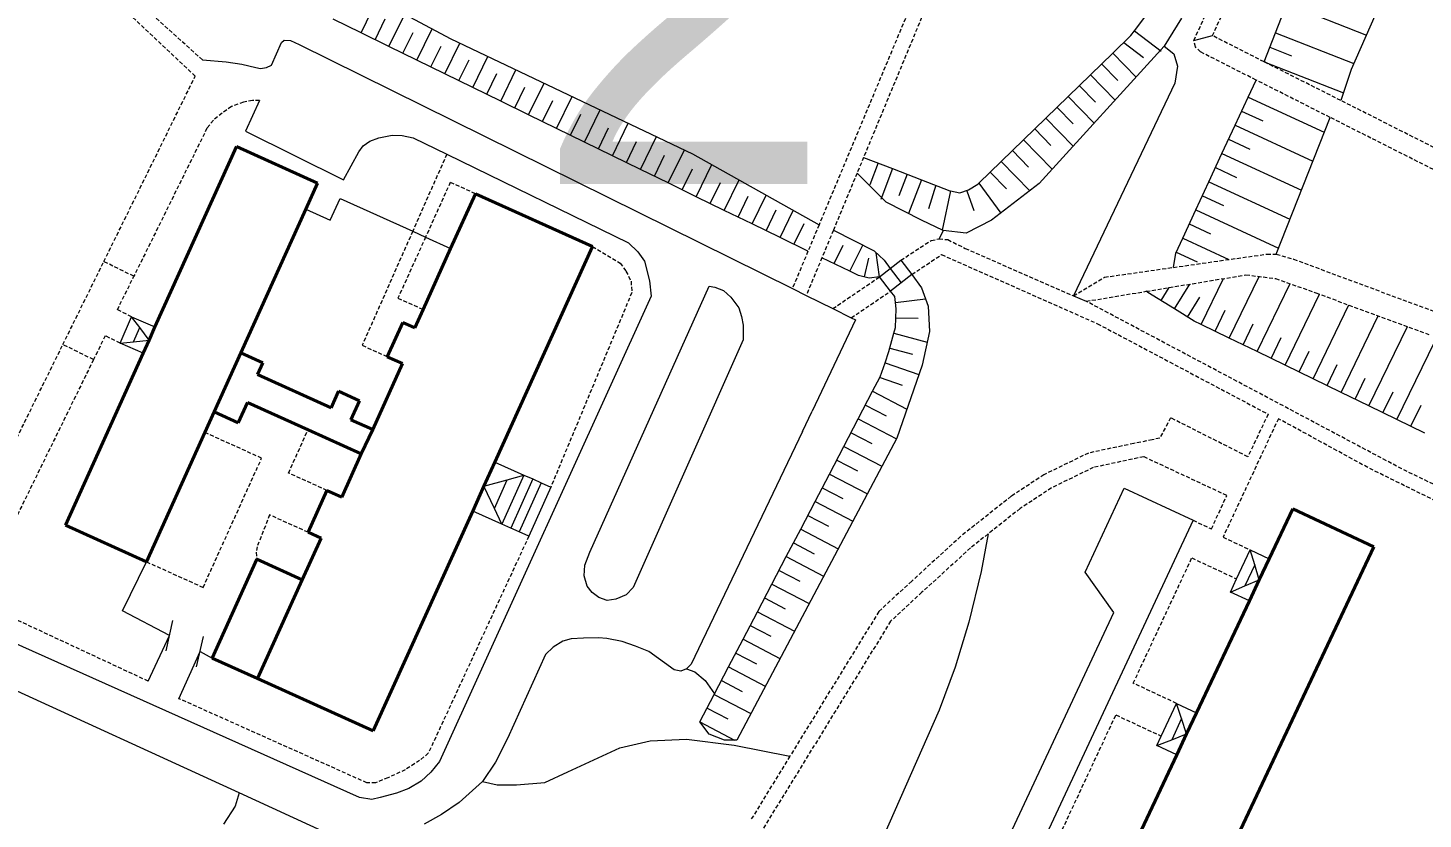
# Model space of a CAD drawing. Extents: x 1000 to 4000, y -5000 to -1000.
# Drawn here: x 2147.1 to 2326.7, y -2793.9 to -2692.1 of the extents above; entities that cross this region are included whole.
import ezdxf

# ---------------------------------------------------------------- set-up
doc = ezdxf.new("R2010")
doc.units = 0
doc.header["$MEASUREMENT"] = 0
doc.linetypes.add('DASHED', pattern=[0.75, 0.5, -0.25])
for name, color, linetype in [('11', 7, 'CONTINUOUS'), ('24', 7, 'CONTINUOUS'), ('25', 7, 'CONTINUOUS'), ('37', 7, 'CONTINUOUS'), ('40', 7, 'CONTINUOUS'), ('6', 7, 'CONTINUOUS'), ('7', 7, 'CONTINUOUS'), ('границы команд_1', 10, 'CONTINUOUS')]:
    doc.layers.add(name, color=color, linetype=linetype)
doc.styles.get("Standard").update_dxf_attribs({"font": 'txt', "height": 0.2})

msp = doc.modelspace()

# ---------------------------------------------------------------- linework, layer by layer
at = {"layer": '11', "color": 253, "linetype": 'Continuous', "lineweight": 0}
for p, q in [((2186.05, -2716.8), (2187.31, -2714.02)), ((2187.31, -2714.02), (2196.65, -2718.24)), ((2182.91, -2715.38), (2186.05, -2716.8)), ((2196.65, -2718.24), (2198.31, -2718.99)), ((2198.31, -2718.99), (2201.53, -2720.45)), ((2159.29, -2767.08), (2162.39, -2760.77)), ((2165.36, -2770.27), (2159.29, -2767.08)), ((2164.91, -2772.22), (2165.8, -2768.32)), ((2168.84, -2774.29), (2169.74, -2770.39)), ((2169.29, -2772.34), (2170.84, -2773.16))]:
    msp.add_line(p, q, dxfattribs=at)
at = {"layer": '24', "color": 253, "linetype": 'DASHED', "lineweight": 0}
for p, q in [((2266.4, -2675.64), (2248.93, -2717.42)), ((2268.17, -2676.2), (2254.66, -2708.73)), ((2169.6, -2696.19), (2148.28, -2676.99)), ((2168.67, -2698.28), (2147.58, -2678.48)), ((2297.16, -2693.68), (2300.14, -2687.17)), ((2299.55, -2693.07), (2302.73, -2686.15)), ((2297.35, -2694.51), (2297.16, -2693.68)), ((2306.19, -2696.43), (2299.55, -2693.07)), ((2298, -2695.16), (2297.35, -2694.51)), ((2305.16, -2698.78), (2298, -2695.16)), ((2316.06, -2701.41), (2306.19, -2696.43)), ((2156.91, -2722.14), (2168.67, -2698.28)), ((2314.68, -2703.59), (2305.16, -2698.78)), ((2174.87, -2701.64), (2173.34, -2702.2)), ((2176.03, -2701.41), (2174.87, -2701.64)), ((2176.94, -2701.41), (2176.03, -2701.41)), ((2345.45, -2716.26), (2316.06, -2701.41)), ((2172.13, -2703.03), (2171.01, -2703.96)), ((2173.34, -2702.2), (2172.13, -2703.03)), ((2170.18, -2704.99), (2160.77, -2724.04)), ((2171.01, -2703.96), (2170.18, -2704.99)), ((2344.71, -2718.75), (2314.68, -2703.59)), ((2201.03, -2708.34), (2196.65, -2718.24)), ((2254.66, -2708.73), (2253.82, -2710.76)), ((2201.49, -2711.95), (2198.31, -2718.99)), ((2204.72, -2713.41), (2201.49, -2711.95)), ((2253.82, -2710.76), (2250.77, -2718.12)), ((2248.93, -2717.42), (2247.51, -2720.82)), ((2196.65, -2718.24), (2190.15, -2732.92)), ((2198.31, -2718.99), (2194.75, -2726.85)), ((2250.77, -2718.12), (2249.3, -2721.64)), ((2259.45, -2721.97), (2263.36, -2719.41)), ((2263.36, -2719.41), (2264.38, -2719.23)), ((2264.38, -2719.23), (2265.5, -2719.32)), ((2265.5, -2719.32), (2267.73, -2720.44)), ((2219.77, -2720.22), (2223.35, -2722.33)), ((2247.51, -2720.82), (2245.5, -2725.62)), ((2260.88, -2723.8), (2264.69, -2721.25)), ((2264.69, -2721.25), (2284.76, -2730.14)), ((2267.73, -2720.44), (2281.66, -2726.57)), ((2294.53, -2722.89), (2306.55, -2721.18)), ((2306.55, -2721.18), (2307.76, -2721.18)), ((2307.76, -2721.18), (2309.99, -2721.83)), ((2151.64, -2732.82), (2156.91, -2722.14)), ((2160.77, -2724.04), (2156.91, -2722.14)), ((2223.35, -2722.33), (2224.09, -2723.36)), ((2249.3, -2721.64), (2247.28, -2726.51)), ((2285.66, -2724.15), (2294.53, -2722.89)), ((2309.99, -2721.83), (2338.2, -2732.33)), ((2158.65, -2728.34), (2160.77, -2724.04)), ((2224.09, -2723.36), (2224.74, -2724.66)), ((2224.74, -2724.66), (2224.84, -2726.14)), ((2250.7, -2728.2), (2256.71, -2724.11)), ((2281.66, -2726.57), (2285.66, -2724.15)), ((2291.03, -2725.97), (2303.86, -2723.85)), ((2303.86, -2723.85), (2307.67, -2724.32)), ((2307.67, -2724.32), (2312.87, -2726.18)), ((2224.84, -2726.14), (2214.42, -2751.16)), ((2253.08, -2729.38), (2258.14, -2725.94)), ((2283.31, -2727.25), (2291.03, -2725.97)), ((2312.87, -2726.18), (2327.38, -2731.52)), ((2160.49, -2729.25), (2158.65, -2728.34)), ((2194.75, -2726.85), (2197.98, -2728.3)), ((2323.91, -2748.82), (2283.31, -2727.25)), ((2284.76, -2730.14), (2306.71, -2741.78)), ((2157.09, -2731.7), (2155.58, -2734.76)), ((2159.01, -2732.64), (2157.09, -2731.7)), ((2136.1, -2764.36), (2151.64, -2732.82)), ((2155.58, -2734.76), (2151.64, -2732.82)), ((2190.15, -2732.92), (2193.37, -2734.38)), ((2155.58, -2734.76), (2140.38, -2765.78)), ((2294.17, -2742.25), (2292.77, -2744.86)), ((2304.11, -2747.27), (2294.17, -2742.25)), ((2308.03, -2742.36), (2300.91, -2757.61)), ((2306.71, -2741.78), (2304.11, -2747.27)), ((2319.53, -2748.64), (2308.03, -2742.36)), ((2177.21, -2747.44), (2169.91, -2744.14)), ((2180.67, -2749.35), (2183.19, -2743.78)), ((2289.43, -2745.55), (2283.59, -2746.78)), ((2291.8, -2745.08), (2289.43, -2745.55)), ((2292.77, -2744.86), (2291.8, -2745.08)), ((2169.69, -2764.07), (2177.21, -2747.44)), ((2283.59, -2746.78), (2277.87, -2749.57)), ((2290.71, -2747.26), (2284.22, -2748.64)), ((2301.4, -2752.25), (2290.71, -2747.26)), ((2185.62, -2751.59), (2180.67, -2749.35)), ((2277.87, -2749.57), (2273.66, -2752.35)), ((2284.22, -2748.64), (2278.84, -2751.27)), ((2336.37, -2756.96), (2319.53, -2748.64)), ((2377.21, -2774.74), (2323.91, -2748.82)), ((2278.84, -2751.27), (2274.8, -2753.93)), ((2273.66, -2752.35), (2267.15, -2757.51)), ((2299.41, -2756.54), (2301.4, -2752.25)), ((2178.24, -2754.74), (2176.63, -2758.84)), ((2183.19, -2756.98), (2178.24, -2754.74)), ((2274.8, -2753.93), (2270.69, -2757.19)), ((2297.05, -2755.44), (2299.41, -2756.54)), ((2270.69, -2757.19), (2268.42, -2759)), ((2176.63, -2758.84), (2176.49, -2759.54)), ((2211.59, -2757.48), (2198.66, -2785.41)), ((2267.15, -2757.51), (2260.85, -2763.27)), ((2268.42, -2759), (2262.16, -2764.7)), ((2300.91, -2757.61), (2304.41, -2759.24)), ((2162.39, -2760.77), (2169.69, -2764.07)), ((2176.49, -2759.54), (2176.59, -2760.45)), ((2289.36, -2776.4), (2296.89, -2760.28)), ((2296.89, -2760.28), (2302.66, -2762.98)), ((2260.85, -2763.27), (2256.62, -2767.17)), ((2162.62, -2776.14), (2140.38, -2765.78)), ((2262.16, -2764.7), (2258.14, -2768.42)), ((2256.62, -2767.17), (2245.19, -2785.78)), ((2258.14, -2768.42), (2241.77, -2795.06)), ((2294.93, -2779), (2289.36, -2776.4)), ((2190.76, -2789.22), (2166.58, -2778.39)), ((2279.59, -2796.61), (2287.12, -2780.48)), ((2287.12, -2780.48), (2292.97, -2783.21)), ((2198.66, -2785.41), (2197.54, -2786.34)), ((2245.19, -2785.78), (2240.12, -2794.03)), ((2195.69, -2787.55), (2193.46, -2788.57)), ((2197.54, -2786.34), (2195.69, -2787.55)), ((2191.88, -2789.22), (2190.76, -2789.22)), ((2193.46, -2788.57), (2191.88, -2789.22))]:
    msp.add_line(p, q, dxfattribs=at)
at = {"layer": '24', "color": 253, "linetype": 'Continuous', "lineweight": 0}
for p, q in [((2178.49, -2696.86), (2179.79, -2693.93)), ((2179.79, -2693.93), (2180.12, -2693.65)), ((2180.12, -2693.65), (2180.91, -2693.7)), ((2180.91, -2693.7), (2182.05, -2694.19)), ((2182.05, -2694.19), (2245.5, -2725.62)), ((2297.16, -2693.68), (2299.55, -2693.07)), ((2169.6, -2696.19), (2172.66, -2696.42)), ((2172.66, -2696.42), (2174.66, -2696.74)), ((2174.66, -2696.74), (2176.45, -2697.18)), ((2176.45, -2697.18), (2177.08, -2697.3)), ((2177.08, -2697.3), (2177.84, -2697.18)), ((2177.84, -2697.18), (2178.49, -2696.86)), ((2176.94, -2701.41), (2175.13, -2705.38)), ((2175.13, -2705.38), (2187.76, -2711.63)), ((2190.27, -2707.26), (2191.15, -2706.66)), ((2191.15, -2706.66), (2192.31, -2706.2)), ((2192.31, -2706.2), (2193.99, -2705.87)), ((2193.99, -2705.87), (2195.29, -2705.92)), ((2195.29, -2705.92), (2196.73, -2706.24)), ((2196.73, -2706.24), (2201.03, -2708.34)), ((2187.76, -2711.63), (2189.71, -2708.01)), ((2189.71, -2708.01), (2190.27, -2707.26)), ((2201.03, -2708.34), (2224.43, -2719.75)), ((2224.43, -2719.75), (2225.63, -2720.91)), ((2225.63, -2720.91), (2226.47, -2722.08)), ((2226.47, -2722.08), (2227.12, -2724.61)), ((2227.12, -2724.61), (2227.35, -2726.61)), ((2227.35, -2726.61), (2200.1, -2786.47)), ((2219.46, -2759.53), (2234.79, -2725.32)), ((2234.79, -2725.32), (2235.53, -2725.42)), ((2235.53, -2725.42), (2236.65, -2725.88)), ((2236.65, -2725.88), (2237.58, -2726.72)), ((2237.58, -2726.72), (2238.6, -2728.11)), ((2245.5, -2725.62), (2247.28, -2726.51)), ((2247.28, -2726.51), (2250.7, -2728.2)), ((2281.66, -2726.57), (2283.31, -2727.25)), ((2238.6, -2728.11), (2238.97, -2729.23)), ((2250.7, -2728.2), (2253.08, -2729.38)), ((2238.97, -2729.23), (2239.16, -2730.34)), ((2239.16, -2730.34), (2239.16, -2732.2)), ((2253.64, -2729.66), (2248.04, -2741.38)), ((2253.08, -2729.38), (2253.64, -2729.66)), ((2239.16, -2732.2), (2225.03, -2764.09)), ((2246.79, -2743.99), (2248.04, -2741.38)), ((2246.79, -2743.99), (2232.46, -2773.94)), ((2283.16, -2762.09), (2288.19, -2751.3)), ((2288.19, -2751.3), (2297.05, -2755.44)), ((2297.05, -2755.44), (2256.64, -2842.04)), ((2218.81, -2761.21), (2219.46, -2759.53)), ((2218.72, -2762.6), (2218.81, -2761.21)), ((2219.09, -2763.9), (2218.72, -2762.6)), ((2286.88, -2767.28), (2283.16, -2762.09)), ((2219.74, -2764.74), (2219.09, -2763.9)), ((2225.03, -2764.09), (2224.11, -2765.02)), ((2220.58, -2765.39), (2219.74, -2764.74)), ((2221.69, -2765.76), (2220.58, -2765.39)), ((2222.8, -2765.58), (2221.69, -2765.76)), ((2224.11, -2765.02), (2222.8, -2765.58)), ((2174.31, -2790.52), (2122.31, -2766.67)), ((2249.96, -2846.18), (2286.88, -2767.28)), ((2189.79, -2791.11), (2142.5, -2769.93)), ((2162.62, -2776.14), (2165.36, -2770.27)), ((2215.95, -2770.99), (2214.74, -2771.78)), ((2217.02, -2770.71), (2215.95, -2770.99)), ((2218.64, -2770.62), (2217.02, -2770.71)), ((2220.55, -2770.57), (2218.64, -2770.62)), ((2221.62, -2770.66), (2220.55, -2770.57)), ((2223.61, -2771.04), (2221.62, -2770.66)), ((2225.33, -2771.64), (2223.61, -2771.04)), ((2227.01, -2772.34), (2225.33, -2771.64)), ((2166.58, -2778.39), (2169.29, -2772.34)), ((2213.72, -2772.71), (2208.85, -2783.5)), ((2214.74, -2771.78), (2213.72, -2772.71)), ((2230.3, -2774.66), (2227.01, -2772.34)), ((2231.14, -2774.85), (2230.3, -2774.66)), ((2231.88, -2774.57), (2231.14, -2774.85)), ((2232.46, -2773.94), (2231.88, -2774.57)), ((2208.85, -2783.5), (2207.32, -2786.57)), ((2200.1, -2786.47), (2198.99, -2787.86)), ((2207.32, -2786.57), (2205.64, -2789.03)), ((2197.73, -2789.02), (2196.15, -2789.95)), ((2198.99, -2787.86), (2197.73, -2789.02)), ((2205.64, -2789.03), (2202.62, -2791.73)), ((2185.59, -2795.69), (2174.31, -2790.52)), ((2191.37, -2791.35), (2189.79, -2791.11)), ((2192.48, -2791.11), (2191.37, -2791.35)), ((2194.57, -2790.56), (2192.48, -2791.11)), ((2196.15, -2789.95), (2194.57, -2790.56)), ((2202.62, -2791.73), (2200.35, -2793.31)), ((2200.35, -2793.31), (2198.12, -2794.52))]:
    msp.add_line(p, q, dxfattribs=at)
at = {"layer": '25', "color": 253, "linetype": 'Continuous', "lineweight": 0}
for p, q in [((2256.71, -2724.11), (2258.08, -2723.04)), ((2258.08, -2723.04), (2259.45, -2721.97)), ((2258.08, -2723.04), (2259.51, -2724.87)), ((2259.45, -2721.97), (2260.88, -2723.8)), ((2258.14, -2725.94), (2256.71, -2724.11)), ((2259.51, -2724.87), (2258.14, -2725.94)), ((2260.88, -2723.8), (2259.51, -2724.87))]:
    msp.add_line(p, q, dxfattribs=at)
at = {"layer": '37', "color": 253, "linetype": 'Continuous', "lineweight": 0}
for p, q in [((2181.79, -2682.91), (2201.54, -2693.48)), ((2190, -2692.71), (2192.09, -2688.43)), ((2307.65, -2692.71), (2309.11, -2688.98)), ((2309.11, -2688.98), (2319.35, -2692.99)), ((2193.6, -2694.47), (2195.62, -2690.32)), ((2289.5, -2692.45), (2291.11, -2690.33)), ((2295.57, -2690.8), (2293.34, -2694.42)), ((2320.45, -2690.51), (2317.39, -2697.42)), ((2190, -2692.71), (2186.41, -2690.95)), ((2191.8, -2693.59), (2193.12, -2690.89)), ((2195.39, -2695.34), (2196.71, -2692.65)), ((2197.19, -2696.22), (2199.15, -2692.21)), ((2289.06, -2693.03), (2289.5, -2692.45)), ((2289.5, -2692.45), (2292.94, -2695.06)), ((2193.6, -2694.47), (2190, -2692.71)), ((2198.99, -2697.1), (2200.3, -2694.41)), ((2200.78, -2697.98), (2202.71, -2694.04)), ((2201.54, -2693.48), (2232.66, -2708.26)), ((2293.34, -2694.42), (2277.26, -2712.09)), ((2286.71, -2695.31), (2289.06, -2693.03)), ((2288.14, -2693.93), (2290.68, -2695.86)), ((2306.19, -2696.43), (2307.65, -2692.71)), ((2307.65, -2692.71), (2317.73, -2696.66)), ((2197.19, -2696.22), (2193.6, -2694.47)), ((2200.78, -2697.98), (2197.19, -2696.22)), ((2202.58, -2698.86), (2203.9, -2696.16)), ((2204.38, -2699.74), (2206.32, -2695.76)), ((2283.85, -2698.1), (2286.71, -2695.31)), ((2286.71, -2695.31), (2289.72, -2698.4)), ((2306.92, -2694.57), (2309.71, -2695.66)), ((2204.38, -2699.74), (2200.78, -2697.98)), ((2206.17, -2700.61), (2207.49, -2697.92)), ((2207.97, -2701.49), (2209.94, -2697.47)), ((2285.28, -2696.7), (2287.37, -2698.86)), ((2306.19, -2696.43), (2316.39, -2700.43)), ((2317.39, -2697.42), (2316.06, -2701.41)), ((2207.97, -2701.49), (2204.38, -2699.74)), ((2209.77, -2702.37), (2211.09, -2699.68)), ((2211.56, -2703.25), (2213.55, -2699.19)), ((2280.98, -2700.89), (2283.85, -2698.1)), ((2282.41, -2699.49), (2284.5, -2701.64)), ((2283.85, -2698.1), (2287.02, -2701.36)), ((2304.14, -2700.97), (2305.16, -2698.78)), ((2211.56, -2703.25), (2207.97, -2701.49)), ((2213.36, -2704.13), (2214.68, -2701.43)), ((2215.16, -2705.01), (2217.16, -2700.9)), ((2278.11, -2703.68), (2280.98, -2700.89)), ((2280.98, -2700.89), (2284.32, -2704.33)), ((2302.46, -2704.6), (2304.14, -2700.97)), ((2304.14, -2700.97), (2313.92, -2705.51)), ((2215.16, -2705.01), (2211.56, -2703.25)), ((2216.95, -2705.89), (2218.27, -2703.19)), ((2218.75, -2706.76), (2220.78, -2702.62)), ((2279.54, -2702.28), (2281.64, -2704.43)), ((2303.3, -2702.79), (2306.02, -2704.05)), ((2218.75, -2706.76), (2215.16, -2705.01)), ((2220.55, -2707.64), (2221.86, -2704.95)), ((2222.34, -2708.52), (2224.39, -2704.34)), ((2275.24, -2706.47), (2278.11, -2703.68)), ((2276.68, -2705.07), (2278.77, -2707.22)), ((2278.11, -2703.68), (2281.63, -2707.29)), ((2300.77, -2708.23), (2302.46, -2704.6)), ((2302.46, -2704.6), (2312.45, -2709.24)), ((2307.76, -2721.18), (2314.68, -2703.59)), ((2222.34, -2708.52), (2218.75, -2706.76)), ((2224.14, -2709.4), (2225.46, -2706.7)), ((2225.94, -2710.28), (2228, -2706.05)), ((2272.38, -2709.25), (2275.24, -2706.47)), ((2275.24, -2706.47), (2278.93, -2710.26)), ((2301.61, -2706.41), (2304.34, -2707.68)), ((2225.94, -2710.28), (2222.34, -2708.52)), ((2227.74, -2711.16), (2229.05, -2708.46)), ((2229.53, -2712.03), (2231.62, -2707.77)), ((2232.66, -2708.26), (2248.93, -2717.42)), ((2254.66, -2708.73), (2258.39, -2710.18)), ((2273.81, -2707.86), (2275.9, -2710.01)), ((2299.09, -2711.86), (2300.77, -2708.23)), ((2300.77, -2708.23), (2310.99, -2712.97)), ((2229.53, -2712.03), (2225.94, -2710.28)), ((2231.33, -2712.91), (2232.65, -2710.22)), ((2233.12, -2713.79), (2235.14, -2709.66)), ((2256.53, -2709.45), (2255.45, -2712.25)), ((2258.39, -2710.18), (2256.86, -2714.14)), ((2258.39, -2710.18), (2262.12, -2711.62)), ((2269.51, -2712.04), (2272.38, -2709.25)), ((2272.38, -2709.25), (2276.05, -2713.03)), ((2299.93, -2710.04), (2302.65, -2711.31)), ((2233.12, -2713.79), (2229.53, -2712.03)), ((2234.92, -2714.67), (2236.24, -2711.97)), ((2236.72, -2715.55), (2238.64, -2711.63)), ((2257.57, -2714.5), (2253.82, -2710.76)), ((2260.26, -2710.9), (2259.18, -2713.7)), ((2262.12, -2711.62), (2260.44, -2715.97)), ((2262.12, -2711.62), (2265.74, -2713.02)), ((2263.97, -2712.33), (2263.03, -2715.35)), ((2268.16, -2712.92), (2269.36, -2712.18)), ((2269.36, -2712.18), (2269.51, -2712.04)), ((2269.51, -2712.04), (2272.33, -2715.9)), ((2270.94, -2710.65), (2273.03, -2712.8)), ((2277.26, -2712.09), (2271.13, -2716.83)), ((2297.41, -2715.49), (2299.09, -2711.86)), ((2299.09, -2711.86), (2309.52, -2716.7)), ((2236.72, -2715.55), (2233.12, -2713.79)), ((2238.51, -2716.43), (2239.83, -2713.73)), ((2240.31, -2717.3), (2242.13, -2713.59)), ((2265.86, -2713.04), (2264.77, -2718.11)), ((2265.74, -2713.02), (2265.86, -2713.04)), ((2265.86, -2713.04), (2267.04, -2713.3)), ((2267.04, -2713.3), (2268.16, -2712.92)), ((2267.94, -2713.06), (2268.85, -2715.57)), ((2298.25, -2713.67), (2300.97, -2714.93)), ((2240.31, -2717.3), (2236.72, -2715.55)), ((2242.11, -2718.18), (2243.43, -2715.49)), ((2243.91, -2719.06), (2245.62, -2715.56)), ((2262.12, -2716.83), (2257.57, -2714.5)), ((2295.72, -2719.11), (2297.41, -2715.49)), ((2297.41, -2715.49), (2308.05, -2720.43)), ((2243.91, -2719.06), (2240.31, -2717.3)), ((2245.7, -2719.94), (2247.02, -2717.24)), ((2264.91, -2718.13), (2262.12, -2716.83)), ((2271.13, -2716.83), (2267.88, -2718.5)), ((2296.56, -2717.3), (2299.28, -2718.56)), ((2247.5, -2720.82), (2243.91, -2719.06)), ((2250.77, -2718.12), (2256.03, -2720.75)), ((2267.88, -2718.5), (2264.91, -2718.13)), ((2294.82, -2721.07), (2295.72, -2719.11)), ((2295.72, -2719.11), (2301.67, -2721.87)), ((2250.86, -2722.4), (2252.04, -2720.01)), ((2252.89, -2723.39), (2254.55, -2720.01)), ((2256.03, -2720.75), (2257.33, -2721.96)), ((2256.71, -2724.11), (2256.3, -2721)), ((2294.53, -2722.89), (2294.82, -2721.07)), ((2294.88, -2720.93), (2297.6, -2722.19)), ((2252.89, -2723.39), (2249.3, -2721.64)), ((2254.76, -2724.12), (2255.34, -2721.72)), ((2257.33, -2721.96), (2258.08, -2723.04)), ((2254.01, -2723.94), (2252.89, -2723.39)), ((2255.4, -2724.28), (2254.01, -2723.94)), ((2256.71, -2724.11), (2255.4, -2724.28)), ((2260.88, -2723.8), (2262.11, -2725.54)), ((2298.09, -2730.24), (2300.96, -2724.33)), ((2301.69, -2731.99), (2305.54, -2724.06)), ((2258.67, -2726.64), (2258.14, -2725.94)), ((2258.76, -2727.39), (2258.67, -2726.64)), ((2262.11, -2725.54), (2262.95, -2727.86)), ((2291.25, -2726.11), (2291.03, -2725.97)), ((2294.65, -2728.22), (2291.25, -2726.11)), ((2292.95, -2727.16), (2293.99, -2725.48)), ((2294.65, -2728.22), (2296.62, -2725.05)), ((2296.34, -2729.28), (2297.93, -2726.73)), ((2305.29, -2733.73), (2309.54, -2724.98)), ((2308.89, -2735.48), (2313.33, -2726.34)), ((2258.76, -2727.39), (2262.61, -2726.93)), ((2258.86, -2728.23), (2258.76, -2727.39)), ((2258.76, -2730.64), (2258.86, -2728.23)), ((2262.95, -2727.86), (2263.14, -2731.12)), ((2297.18, -2729.79), (2294.65, -2728.22)), ((2299.89, -2731.11), (2301.2, -2728.41)), ((2312.49, -2737.22), (2317.1, -2727.73)), ((2258.81, -2729.4), (2261.69, -2729.42)), ((2298.09, -2730.24), (2297.18, -2729.79)), ((2301.69, -2731.99), (2298.09, -2730.24)), ((2303.49, -2732.86), (2304.8, -2730.16)), ((2316.09, -2738.97), (2320.87, -2729.12)), ((2257.93, -2733.71), (2258.57, -2731.36)), ((2258.57, -2731.36), (2258.76, -2730.64)), ((2258.57, -2731.36), (2262.84, -2732.52)), ((2263.14, -2731.12), (2262.21, -2735.49)), ((2305.29, -2733.73), (2301.69, -2731.99)), ((2307.09, -2734.61), (2308.4, -2731.91)), ((2319.69, -2740.72), (2324.64, -2730.51)), ((2257.42, -2735.18), (2257.93, -2733.71)), ((2258.05, -2733.28), (2260.94, -2734.07)), ((2308.89, -2735.48), (2305.29, -2733.73)), ((2310.69, -2736.35), (2312, -2733.65)), ((2323.28, -2742.47), (2328.15, -2732.44)), ((2256.81, -2736.96), (2257.42, -2735.18)), ((2257.42, -2735.18), (2261.79, -2736.68)), ((2262.21, -2735.49), (2258.96, -2744.85)), ((2312.49, -2737.22), (2308.89, -2735.48)), ((2314.29, -2738.1), (2315.6, -2735.4)), ((2255.83, -2738.84), (2256.81, -2736.96)), ((2256.78, -2737.08), (2259.61, -2738.05)), ((2316.09, -2738.97), (2312.49, -2737.22)), ((2317.89, -2739.84), (2319.2, -2737.15)), ((2253.98, -2742.39), (2255.83, -2738.84)), ((2255.83, -2738.84), (2260.24, -2741.15)), ((2319.69, -2740.72), (2316.09, -2738.97)), ((2321.49, -2741.59), (2322.8, -2738.89)), ((2254.91, -2740.61), (2257.56, -2742.01)), ((2323.28, -2742.47), (2319.69, -2740.72)), ((2325.08, -2743.34), (2326.39, -2740.64)), ((2252.13, -2745.93), (2253.98, -2742.39)), ((2253.98, -2742.39), (2258.9, -2744.96)), ((2326.88, -2744.21), (2323.28, -2742.47)), ((2253.05, -2744.16), (2255.71, -2745.55)), ((2258.96, -2744.85), (2238.34, -2783.71)), ((2250.27, -2749.48), (2252.13, -2745.93)), ((2252.13, -2745.93), (2257.03, -2748.49)), ((2251.2, -2747.7), (2253.86, -2749.09)), ((2248.42, -2753.02), (2250.27, -2749.48)), ((2250.27, -2749.48), (2255.15, -2752.03)), ((2249.35, -2751.25), (2252.01, -2752.64)), ((2246.57, -2756.57), (2248.42, -2753.02)), ((2248.42, -2753.02), (2253.27, -2755.56)), ((2247.49, -2754.8), (2250.15, -2756.18)), ((2244.72, -2760.11), (2246.57, -2756.57)), ((2246.57, -2756.57), (2251.4, -2759.09)), ((2245.64, -2758.34), (2248.3, -2759.73)), ((2242.86, -2763.66), (2244.72, -2760.11)), ((2244.72, -2760.11), (2249.52, -2762.63)), ((2243.79, -2761.89), (2246.45, -2763.27)), ((2241.01, -2767.2), (2242.86, -2763.66)), ((2242.86, -2763.66), (2247.65, -2766.16)), ((2241.93, -2765.43), (2244.59, -2766.82)), ((2239.16, -2770.75), (2241.01, -2767.2)), ((2241.01, -2767.2), (2245.77, -2769.69)), ((2240.08, -2768.97), (2242.74, -2770.36)), ((2237.3, -2774.29), (2239.16, -2770.75)), ((2239.16, -2770.75), (2243.9, -2773.23)), ((2238.23, -2772.52), (2240.89, -2773.91)), ((2235.45, -2777.84), (2237.3, -2774.29)), ((2237.3, -2774.29), (2242.02, -2776.76)), ((2236.38, -2776.07), (2239.03, -2777.45)), ((2233.6, -2781.38), (2235.45, -2777.84)), ((2235.45, -2777.84), (2240.15, -2780.29)), ((2234.52, -2779.61), (2237.18, -2781)), ((2233.6, -2781.38), (2238.05, -2783.71)), ((2234.8, -2782.96), (2233.6, -2781.38)), ((2236.76, -2783.71), (2234.8, -2782.96)), ((2238.34, -2783.71), (2236.76, -2783.71))]:
    msp.add_line(p, q, dxfattribs=at)
at = {"layer": '40', "color": 253, "linetype": 'Continuous', "lineweight": 0}
for p, q in [((2293.34, -2694.42), (2294.59, -2695.41)), ((2294.59, -2695.41), (2295.07, -2697)), ((2295.07, -2697), (2294.71, -2699.19)), ((2294.71, -2699.19), (2281.66, -2726.57)), ((2264.91, -2718.13), (2264.38, -2719.23)), ((2270.69, -2757.19), (2269.77, -2762.04)), ((2269.77, -2762.04), (2268.2, -2768.55)), ((2268.2, -2768.55), (2266.43, -2774.32)), ((2231.88, -2774.57), (2232.95, -2774.95)), ((2232.95, -2774.95), (2234.29, -2776.06)), ((2266.43, -2774.32), (2264.39, -2779.89)), ((2234.29, -2776.06), (2235.48, -2777.78)), ((2264.39, -2779.89), (2246.11, -2821.28)), ((2223.31, -2784.73), (2227.21, -2783.8)), ((2227.21, -2783.8), (2231.86, -2783.61)), ((2231.86, -2783.61), (2237.99, -2784.36)), ((2216.62, -2787.8), (2223.31, -2784.73)), ((2237.99, -2784.36), (2245.19, -2785.78)), ((2213.65, -2789.19), (2216.62, -2787.8)), ((2205.64, -2789.03), (2207.51, -2789.47)), ((2207.51, -2789.47), (2210.02, -2789.47)), ((2210.02, -2789.47), (2213.65, -2789.19)), ((2174.31, -2790.52), (2173.8, -2792.23)), ((2173.8, -2792.23), (2172.31, -2794.55))]:
    msp.add_line(p, q, dxfattribs=at)
at = {"layer": '6', "color": 253, "linetype": 'Continuous', "lineweight": 40}
for p, q in [((2163.49, -2730.56), (2174, -2707.33)), ((2174, -2707.33), (2184.42, -2712.04)), ((2184.42, -2712.04), (2182.91, -2715.38)), ((2201.53, -2720.45), (2204.72, -2713.41)), ((2204.72, -2713.41), (2219.77, -2720.22)), ((2182.91, -2715.38), (2174.54, -2733.89)), ((2197.98, -2728.3), (2201.53, -2720.45)), ((2219.77, -2720.22), (2207.23, -2747.94)), ((2196.91, -2730.68), (2197.98, -2728.3)), ((2193.37, -2734.38), (2195.36, -2729.98)), ((2195.36, -2729.98), (2196.91, -2730.68)), ((2162.73, -2732.26), (2163.49, -2730.56)), ((2151.97, -2756.05), (2161.97, -2733.94)), ((2161.97, -2733.94), (2162.73, -2732.26)), ((2174.54, -2733.89), (2171.11, -2741.49)), ((2174.54, -2733.89), (2177.35, -2735.16)), ((2177.35, -2735.16), (2176.66, -2736.69)), ((2191.51, -2743.76), (2195.35, -2735.27)), ((2195.35, -2735.27), (2193.37, -2734.38)), ((2176.66, -2736.69), (2186.15, -2740.98)), ((2186.15, -2740.98), (2187.12, -2738.83)), ((2187.12, -2738.83), (2189.81, -2740.05)), ((2175.4, -2740.26), (2174.21, -2742.89)), ((2183.19, -2743.78), (2175.4, -2740.26)), ((2189.81, -2740.05), (2188.71, -2742.5)), ((2171.11, -2741.49), (2169.91, -2744.14)), ((2174.21, -2742.89), (2171.11, -2741.49)), ((2188.71, -2742.5), (2191.51, -2743.76)), ((2169.91, -2744.14), (2162.39, -2760.77)), ((2190.04, -2746.88), (2183.19, -2743.78)), ((2190.04, -2746.88), (2191.51, -2743.76)), ((2187.52, -2752.45), (2190.04, -2746.88)), ((2207.23, -2747.94), (2205.82, -2751.06)), ((2183.19, -2756.98), (2185.62, -2751.59)), ((2185.62, -2751.59), (2187.52, -2752.45)), ((2205.82, -2751.06), (2204.37, -2754.25)), ((2204.37, -2754.25), (2191.58, -2782.54)), ((2306.86, -2760.38), (2309.89, -2753.95)), ((2309.89, -2753.95), (2320.31, -2758.86)), ((2162.39, -2760.77), (2151.97, -2756.05)), ((2184.86, -2757.73), (2183.19, -2756.98)), ((2182.44, -2763.09), (2184.86, -2757.73)), ((2320.31, -2758.86), (2272.43, -2860.46)), ((2170.84, -2773.16), (2176.59, -2760.45)), ((2176.59, -2760.45), (2182.44, -2763.09)), ((2305.58, -2763.09), (2306.86, -2760.38)), ((2176.69, -2775.8), (2182.44, -2763.09)), ((2304.3, -2765.8), (2305.58, -2763.09)), ((2297.51, -2780.21), (2304.3, -2765.8)), ((2176.69, -2775.8), (2170.84, -2773.16)), ((2191.58, -2782.54), (2176.69, -2775.8)), ((2296.23, -2782.91), (2297.51, -2780.21)), ((2294.95, -2785.63), (2296.23, -2782.91)), ((2287.94, -2800.5), (2294.95, -2785.63))]:
    msp.add_line(p, q, dxfattribs=at)
at = {"layer": '7', "color": 253, "linetype": 'Continuous', "lineweight": 0}
for p, q in [((2159.01, -2732.64), (2160.49, -2729.25)), ((2160.49, -2729.25), (2163.49, -2730.56)), ((2161.52, -2730.62), (2160.49, -2729.25)), ((2160.71, -2732.47), (2161.52, -2730.62)), ((2162.73, -2732.26), (2161.52, -2730.62)), ((2159.01, -2732.64), (2160.71, -2732.47)), ((2161.97, -2733.94), (2159.01, -2732.64)), ((2160.71, -2732.47), (2162.73, -2732.26)), ((2162.73, -2732.26), (2162.73, -2732.26)), ((2207.23, -2747.94), (2210.96, -2749.61)), ((2210.96, -2749.61), (2208.13, -2755.93)), ((2208.82, -2750.22), (2210.96, -2749.61)), ((2210.96, -2749.61), (2212.09, -2750.12)), ((2205.82, -2751.06), (2208.82, -2750.22)), ((2207.16, -2753.9), (2205.82, -2751.06)), ((2205.82, -2751.06), (2205.82, -2751.06)), ((2207.16, -2753.9), (2208.82, -2750.22)), ((2212.09, -2750.12), (2209.26, -2756.44)), ((2213.19, -2750.61), (2210.35, -2756.93)), ((2214.42, -2751.16), (2211.59, -2757.48)), ((2212.09, -2750.12), (2213.19, -2750.61)), ((2213.19, -2750.61), (2214.42, -2751.16)), ((2208.13, -2755.93), (2204.37, -2754.25)), ((2208.13, -2755.93), (2207.16, -2753.9)), ((2209.26, -2756.44), (2208.13, -2755.93)), ((2210.35, -2756.93), (2209.26, -2756.44)), ((2211.59, -2757.48), (2210.35, -2756.93)), ((2302.66, -2762.98), (2304.41, -2759.24)), ((2304.41, -2759.24), (2306.86, -2760.38)), ((2304.99, -2761.16), (2304.41, -2759.24)), ((2304.99, -2761.16), (2303.73, -2763.88)), ((2305.58, -2763.09), (2304.99, -2761.16)), ((2301.87, -2764.67), (2302.66, -2762.98)), ((2301.87, -2764.67), (2303.73, -2763.88)), ((2303.73, -2763.88), (2305.58, -2763.09)), ((2305.58, -2763.09), (2305.58, -2763.09)), ((2304.3, -2765.8), (2301.87, -2764.67)), ((2292.97, -2783.21), (2294.93, -2779)), ((2294.93, -2779), (2297.51, -2780.21)), ((2295.58, -2780.96), (2294.93, -2779)), ((2295.58, -2780.96), (2294.31, -2783.67)), ((2296.23, -2782.91), (2295.58, -2780.96)), ((2292.39, -2784.43), (2292.97, -2783.21)), ((2292.39, -2784.43), (2294.31, -2783.67)), ((2294.31, -2783.67), (2296.23, -2782.91)), ((2296.23, -2782.91), (2296.23, -2782.91)), ((2294.95, -2785.63), (2292.39, -2784.43))]:
    msp.add_line(p, q, dxfattribs=at)

# ---------------------------------------------------------------- texts
at = {"layer": 'границы команд_1', "color": 251, "lineweight": 0, "insert": (2212.08, -2662.16), "char_height": 50, "attachment_point": 1}
msp.add_mtext_dynamic_manual_height_columns('{\\fArial|b0|i0|c204|p34;\\C6;2}', width=31.0266, gutter_width=1, heights=[0], dxfattribs=at)

doc.saveas('drawing.dxf')
